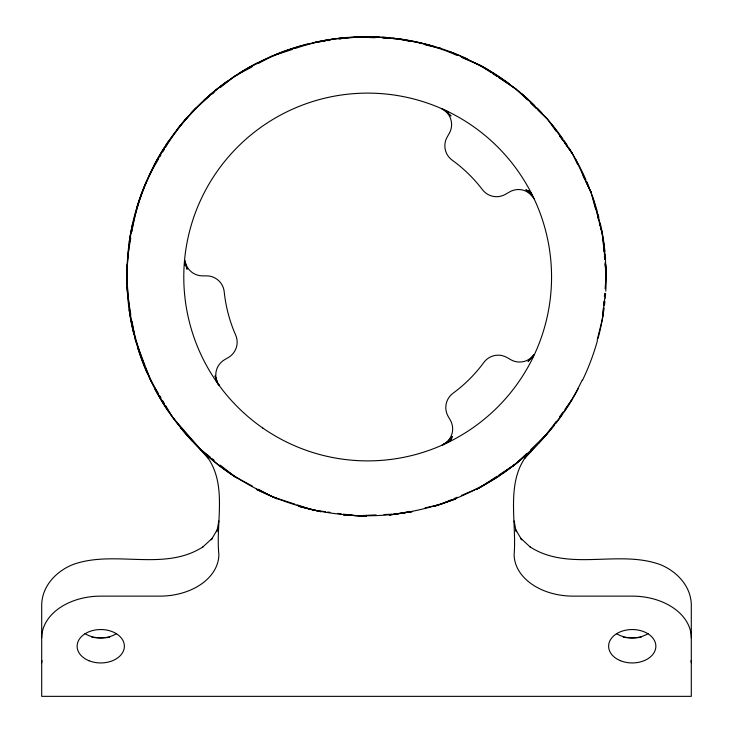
<?xml version="1.0" encoding="UTF-8"?>
<svg xmlns="http://www.w3.org/2000/svg" width="733" height="733" viewBox="0 0 733 733"><rect width="100%" height="100%" fill="white"/><g stroke="black" fill="none" stroke-linecap="round" stroke-linejoin="round"><path stroke-width="1.1" d="M597.184 340.03L602.361 319.167L603.369 307.897M603.58 305.643L603.983 301.144M604.386 296.636L604.688 293.255M605.101 288.747C607.529 263.275 603.882 237.309 597.184 212.698M602.361 319.167L604.844 297.809M130.786 238.179C119.754 293.924 132.957 353.068 162.011 401.446C174.362 422.428 191.57 439.663 207.741 457.594C227.422 485.887 215.603 522.583 218.865 554.368A59.052 41.763 0 0 1 159.803 596.131L100.751 596.131A59.052 41.763 0 0 0 41.699 637.884M131.995 231.509L132.398 229.282M132.801 227.056C144.465 161.352 188.354 103.326 245.326 69.534C308.639 32.6 389.855 25.426 457.218 55.497M216.849 531.773L218.865 520.961M691.301 637.884A59.052 41.763 0 0 0 632.249 596.131L573.197 596.131A59.052 41.763 0 0 1 514.135 554.368C517.04 520.018 503.763 476.578 532.341 449.448C552.545 429.318 569.962 406.073 582.112 380.198M217.243 529.684L211.296 539.827L212.323 538.224L202.684 547.111M158.649 158.759C94.63 263.77 131.784 410.37 234.441 476.413L236.539 477.788L217.921 464.475L200.741 449.521M159.812 156.825L160.967 154.883M162.708 151.969L164.449 149.056M165.612 147.113C194.053 100.458 240.717 65.512 292.549 48.763M532.131 358.089L533.432 356.018M532.534 357.191L528.035 361.525L534.128 354.525M399.549 513.512L389.36 514.978C412.019 512.184 434.541 507.025 455.862 498.797L434.238 506.301C470.641 494.912 504.533 475.616 532.341 449.448L515.079 464.475L496.461 477.788L476.661 489.259C507.584 472.693 535.979 450.016 556.329 421.264M559.645 416.692L562.971 412.12M564.969 409.371L572.281 399.311M524.626 458.501L545.819 435.439M526.587 453.617L515.959 463.778L498.971 474.993M530.674 449.705L547.02 434.073M528.969 452.453L532.259 449.521M209.684 96.05C147.663 148.203 116.043 234.734 130.786 314.539M212.341 93.934L214.109 92.523M220.294 87.584L234.441 76.305L252.372 66.657M513.448 465.712L515.052 464.438A239.709 239.709 0 0 1 513.283 465.876M503.095 473.344L504.67 472.226M497.084 476.239L480.088 487.454L461.378 495.453M203.014 546.855C163.926 572.042 114.852 549.448 72.952 564.529C56.395 571.154 42.221 585.85 41.699 604.478L41.699 696.35L691.301 696.35L691.301 604.478C690.779 585.85 676.605 571.154 660.048 564.529C618.148 549.448 569.074 572.042 529.986 546.855M258.346 63.441L272.291 55.937L292.724 49.303M452.014 499.448L440.579 504.341L425.14 507.859M454.094 498.559L457.218 497.231M294.877 48.598C341.624 32.087 393.493 34.149 440.579 48.378L425.14 44.86M409.701 511.387C388.188 516.463 365.611 516.289 343.64 514.978L353.929 515.473M401.812 513.182L412.01 511.716L394.162 514.108M313.156 42.661L325.489 40.993M327.724 40.691L329.969 40.379M338.939 39.17L341.175 38.867M344.537 38.409L358.006 36.989M359.133 515.675C338.82 514.813 318.379 511.808 298.762 506.301L320.99 511.716C298.716 506.705 276.753 499.549 256.339 489.259L277.138 498.797C256.266 489.516 235.971 478.567 217.921 464.475M363.65 515.473L376.084 514.914M383.991 514.566L391.898 514.209M361.396 37.145L374.948 37.75M382.864 38.107L390.771 38.464M393.025 38.565L398.679 38.822L409.701 41.332M358.501 515.693L366.5 516.069L355.743 515.83L343.42 514.163M325.489 511.735L313.156 510.058L297.03 504.817M327.724 512.037L329.969 512.34M337.812 513.402L341.175 513.86M294.877 504.121L272.291 496.782L258.346 489.278M461.378 57.275L480.088 65.274L487.674 69.534L515.959 88.95A239.709 239.709 0 0 1 534.769 105.634M449.439 51.457C477.76 63.139 505.669 77.909 527.403 99.89M441.779 108.722L444.152 109.794M460.553 56.313L480.088 65.274L491.422 72.75M252.372 486.061L234.441 476.413L220.294 465.134M446.516 111.059L448.349 112.048L445.013 110.317M443.273 109.446L447.561 111.957L444.326 110.087M493.309 73.996L497.084 76.489M498.971 77.735L515.959 88.95M444.839 110.637L451.024 116.025L446.351 111.453L448.12 112.57L445.481 110.665M210.573 457.383L200.842 449.622L172.567 417.26L165.612 405.606M212.341 458.794L214.109 460.196M530.316 547.111L520.677 538.224L521.704 539.827L515.757 529.684M530.674 103.014L536.391 108.484M538.031 110.051L547.02 118.645L556.329 131.454M522.134 94.044L547.02 118.645L531.874 103.39M200.659 449.448L208.374 458.501M532.864 196.811L525.909 189.7L530.573 193.494L527.714 190.323L532.03 194.969M559.645 136.026L562.971 140.608M564.969 143.347L572.281 153.417L577.677 164.623M185 260.389A17.72 17.72 0 0 0 202.574 275.865L206.587 275.865A17.72 17.72 0 0 1 224.216 291.771A144.218 144.218 0 0 0 235.669 335.082A17.72 17.72 0 0 1 228.302 357.557L224.637 359.674A17.72 17.72 0 0 0 219.185 385.476L216.858 382.067M551.747 124.225L572.281 153.417L560.104 135.697M215.759 380.317L219.185 385.476M531.141 193.475L530.234 192.009L532.305 195.335M158.649 393.96L150.531 380.372L145.757 367.664M159.812 395.902L160.967 397.845M162.708 400.759L164.449 403.672M217.609 383.075L215.053 375.855L217.27 382.314M583.074 175.828L585.035 179.906M586.015 181.94L590.926 192.128L595.737 209.574M575.597 159.153L590.926 192.128L582.112 172.53M144.96 365.547L135.431 340.13L131.995 321.219M597.844 217.206L598.751 220.477M599.347 222.658L602.361 233.561L603.369 244.822M592.942 197.718L602.361 233.561M514.135 520.961L516.151 531.773M185.257 262.726L187.117 269.277L185.037 262.277M603.58 247.076L603.983 251.584M604.386 256.083L604.688 259.464M605.101 263.972L606.209 276.359A239.709 239.709 0 0 1 605.751 291.193M603.241 238.738L604.862 259.262M605.128 262.68L606.209 276.359M184.524 262.753L184.624 265.053L184.615 263.33M534.1 198.872A17.72 17.72 0 0 0 509.627 191.899L505.422 194.327A17.72 17.72 0 0 1 482.461 189.71A144.218 144.218 0 0 0 452.188 160.151A17.72 17.72 0 0 1 447.222 136.934L449.237 133.452A17.72 17.72 0 0 0 444.619 110.5M442.127 445.133A17.72 17.72 0 0 0 450.291 420.082L448.165 416.39A17.72 17.72 0 0 1 453.021 393.255A144.218 144.218 0 0 0 483.89 362.395A17.72 17.72 0 0 1 507.025 357.539L510.727 359.674A17.72 17.72 0 0 0 533.615 355.148M441.917 108.796A17.72 17.72 0 0 1 443.758 109.877M41.699 662.944A11.81 8.356 0 0 1 42.102 660.781M690.898 660.781A11.81 8.356 0 0 1 691.301 662.944M109.703 637.279A47.242 33.406 0 0 1 91.799 637.279M641.201 637.279A47.242 33.406 0 0 1 623.297 637.279M605.595 293.484A239.709 239.709 0 0 1 605.229 298.056M604.89 301.474A239.709 239.709 0 0 1 604.505 304.901M604.074 308.309A239.709 239.709 0 0 1 603.589 311.717M603.241 313.981A239.709 239.709 0 0 1 598 338.564M597.395 340.772A239.709 239.709 0 0 1 582.478 380.345M578.346 388.536A239.709 239.709 0 0 1 564.144 411.992M562.843 413.879A239.709 239.709 0 0 1 556.035 423.115M554.624 424.92A239.709 239.709 0 0 1 538.837 442.979M192.577 441.321A239.709 239.709 0 0 1 180.52 427.605M168.205 411.048A239.709 239.709 0 0 1 154.654 388.536M147.159 373.06A239.709 239.709 0 0 1 137.896 348.468M133.855 334.12A239.709 239.709 0 0 1 129.759 313.981M129.411 311.717A239.709 239.709 0 0 1 129.081 309.445M127.249 291.193A239.709 239.709 0 0 1 127.011 286.63M126.919 284.34A239.709 239.709 0 0 1 126.791 276.368M126.836 271.787A239.709 239.709 0 0 1 127.066 264.925M128.495 247.781A239.709 239.709 0 0 1 128.935 244.382M129.246 242.119A239.709 239.709 0 0 1 132.801 223.024M136.567 208.593A239.709 239.709 0 0 1 146.261 181.729M154.141 165.172A239.709 239.709 0 0 1 164.449 147.388M165.685 145.455A239.709 239.709 0 0 1 168.874 140.69M176.983 129.585A239.709 239.709 0 0 1 187.941 116.428M191.029 113.047A239.709 239.709 0 0 1 195.793 108.072M204.04 100.1A239.709 239.709 0 0 1 227.093 81.354M238.5 73.685A239.709 239.709 0 0 1 257.356 62.937M275.049 54.783A239.709 239.709 0 0 1 307.603 43.998M315.419 42.157A239.709 239.709 0 0 1 334.532 38.794M337.94 38.354A239.709 239.709 0 0 1 341.358 37.969M345.93 37.539A239.709 239.709 0 0 1 348.212 37.346M361.937 36.696A239.709 239.709 0 0 1 379.062 36.98M382.498 37.181A239.709 239.709 0 0 1 387.07 37.539M392.778 38.098A239.709 239.709 0 0 1 395.06 38.354M400.74 39.106A239.709 239.709 0 0 1 423.17 43.449M425.397 43.998A239.709 239.709 0 0 1 434.248 46.417M438.627 47.755A239.709 239.709 0 0 1 461.112 56.111M463.219 57.027A239.709 239.709 0 0 1 467.397 58.915M481.718 66.153A239.709 239.709 0 0 1 502.151 78.724M504.038 80.034A239.709 239.709 0 0 1 509.618 84.066M537.207 108.072A239.709 239.709 0 0 1 541.971 113.047M545.819 117.28A239.709 239.709 0 0 1 562.816 138.803M564.126 140.69A239.709 239.709 0 0 1 567.315 145.455M568.551 147.388A239.709 239.709 0 0 1 585.823 179.622M586.739 181.729A239.709 239.709 0 0 1 589.369 188.088M590.193 190.214A239.709 239.709 0 0 1 597.386 211.901M597.991 214.118A239.709 239.709 0 0 1 598.861 217.444M600.199 223.024A239.709 239.709 0 0 1 600.941 226.378M601.408 228.623A239.709 239.709 0 0 1 604.89 251.199M605.22 254.617A239.709 239.709 0 0 1 605.595 259.198M605.934 264.925A239.709 239.709 0 0 1 606.145 270.651M648.064 633.596A23.621 16.703 0 0 1 616.435 633.596M116.565 633.596A23.621 16.703 0 0 1 84.936 633.596M452.38 436.639L448.495 441.239L451.72 438.435L447.011 442.668L449.989 440.927L449.494 441.385L442.155 445.123L447.726 441.504L452.38 436.639M451.235 439.342L447.533 442.237L451.235 439.342M529.858 192.321L529.134 191.826L531.095 193.952L528.63 190.8L531.581 194.447L529.858 192.321M262.835 428.072A183.882 183.882 0 0 0 550.923 292.256A183.882 183.882 0 0 0 289.26 110.674A183.882 183.882 0 0 0 262.835 428.072M88.94 660.708A23.621 16.703 0 0 0 124.372 646.24A23.621 16.703 0 0 0 88.94 631.773A23.621 16.703 0 0 0 88.94 660.708M620.439 660.708A23.621 16.703 0 0 0 655.87 646.24A23.621 16.703 0 0 0 620.439 631.773A23.621 16.703 0 0 0 620.439 660.708"/></g></svg>
